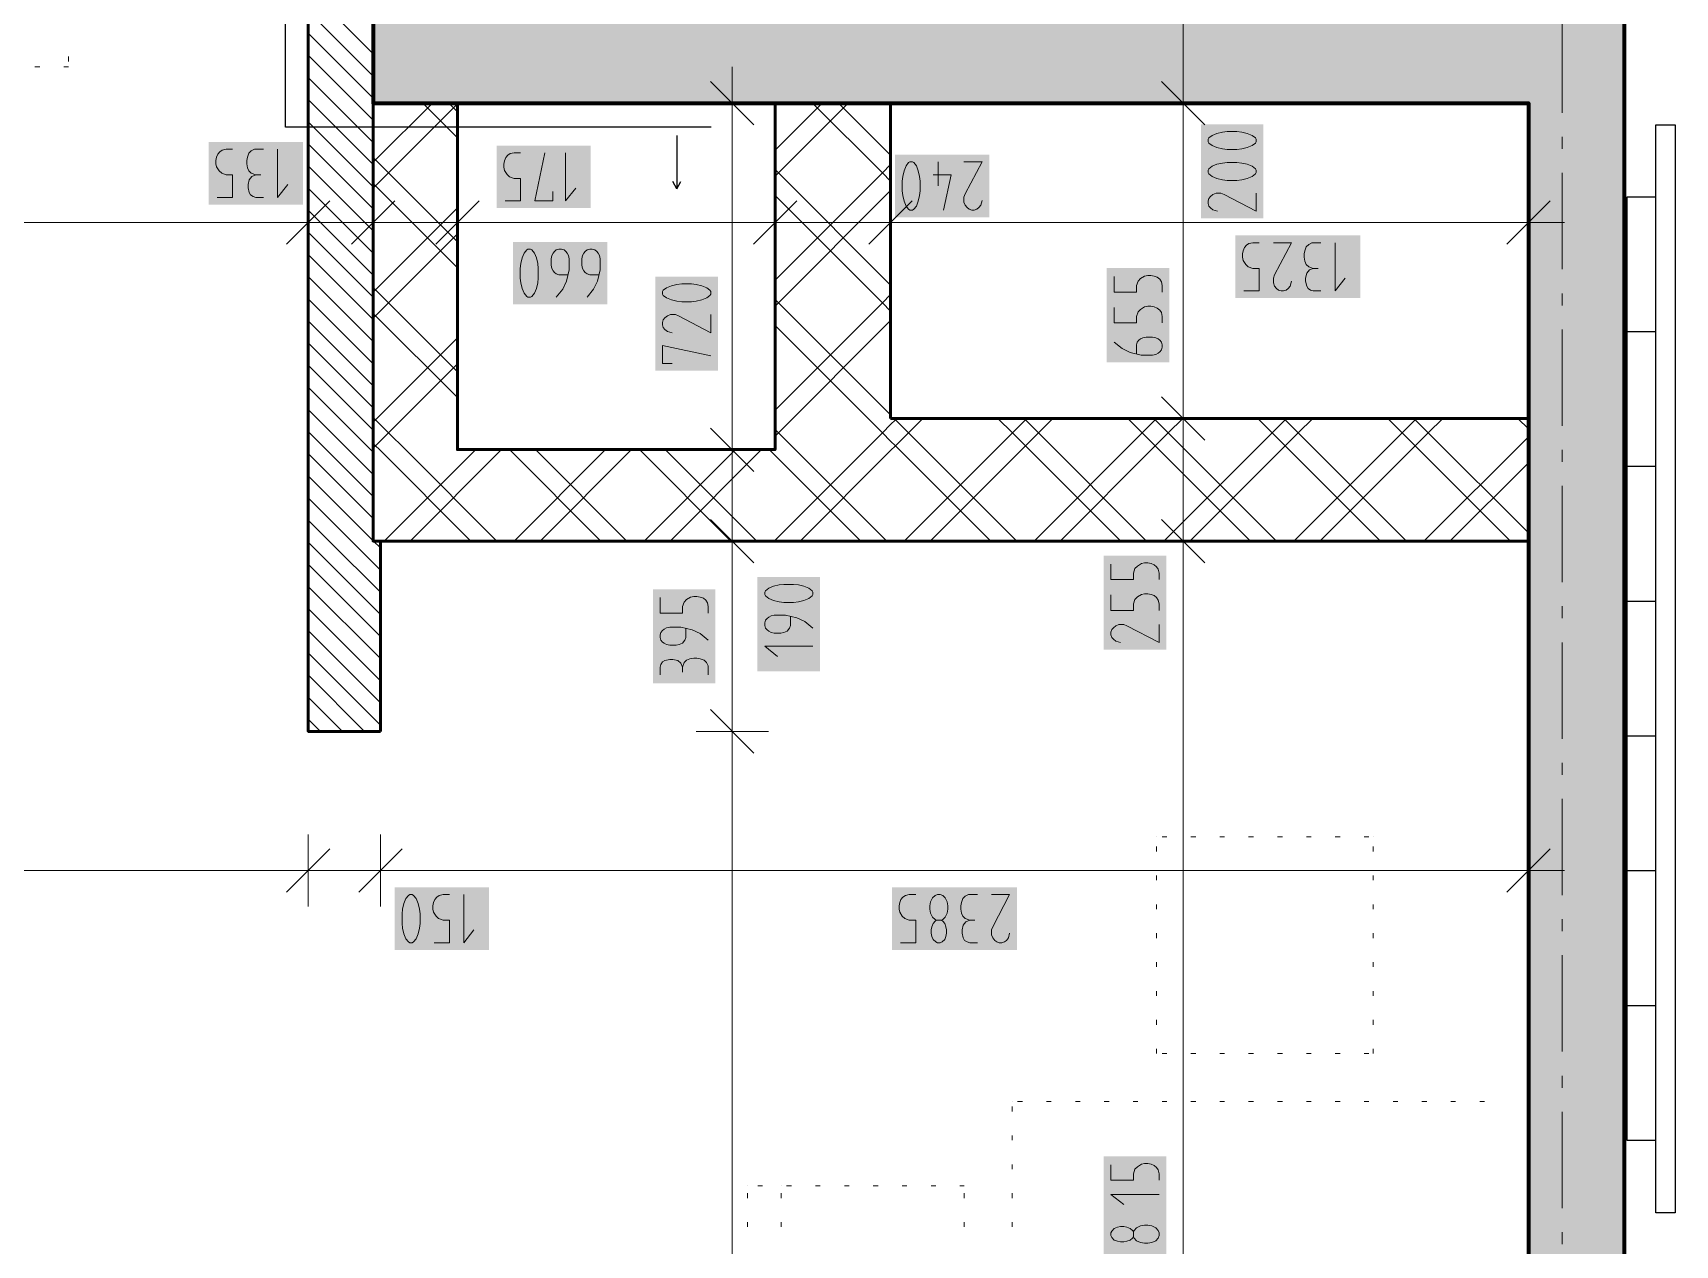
# Model space of a CAD drawing. Header units: millimetres. Extents: x 0 to 594, y 0 to 420.
# Drawn here: x 89.8 to 124.77, y 165.97 to 191.78 of the extents above; entities that cross this region are included whole.
import ezdxf

# ---------------------------------------------------------------- set-up
doc = ezdxf.new("R2010")
doc.units = ezdxf.units.MM
doc.header["$LTSCALE"] = 8
for name, color, linetype in [('PDF_Koty delkove', 7, 'Continuous'), ('PDF_Nabytek', 7, 'Continuous'), ('PDF_Obecne 0.25', 7, 'Continuous'), ('PDF_Osy hlavni', 7, 'Continuous'), ('PDF_Pricky sadrokarton', 7, 'Continuous'), ('PDF_Schody 2D', 7, 'Continuous'), ('PDF_Steny akusticke', 7, 'Continuous'), ('PDF_Steny obvodove nosne', 7, 'Continuous'), ('RED_2.5mm^2', 1, 'Continuous'), ('SYMS', 7, 'Continuous')]:
    doc.layers.add(name, color=color, linetype=linetype)

msp = doc.modelspace()

# ---------------------------------------------------------------- linework, layer by layer
at = {"layer": 'PDF_Koty delkove', "lineweight": 18}
for points in [[(114.291, 152.109), (114.291, 169.892), (114.291, 172.055), (114.291, 174.693), (114.291, 175.945), (114.291, 178.204), (114.291, 179.45), (114.291, 180.962), (114.291, 183.576), (114.291, 190.29), (114.291, 192.34), (114.291, 192.647), (114.291, 194.492), (114.291, 211.404), (114.291, 213.249), (114.291, 213.557), (114.291, 215.607), (114.291, 215.761), (114.291, 230.674)], [(104.69, 190.29), (104.69, 191.058)], [(105.152, 189.828), (104.229, 190.751)], [(114.752, 189.828), (113.83, 190.751)], [(105.459, 190.29), (104.69, 190.29), (103.922, 190.29)], [(104.69, 135.709), (104.69, 156.859), (104.69, 176.913), (104.69, 180.962), (104.69, 182.91), (104.69, 190.29)], [(115.06, 190.29), (114.291, 190.29), (113.522, 190.29)], [(93.721, 188.281), (94.05, 188.281), (94.05, 188.758), (93.913, 188.758), (93.817, 188.793), (93.762, 188.844), (93.708, 188.929), (93.694, 188.997), (93.694, 189.066), (93.708, 189.134), (93.735, 189.202), (93.776, 189.253), (93.83, 189.288), (93.913, 189.306), (94.05, 189.306)], [(94.707, 189.306), (94.515, 189.306), (94.447, 189.271), (94.392, 189.219), (94.365, 189.134), (94.351, 189.066), (94.351, 188.997), (94.365, 188.912), (94.392, 188.844), (94.447, 188.793), (94.543, 188.758)], [(95.008, 189.306), (95.008, 188.281), (95.227, 188.553)], [(99.853, 188.205), (100.181, 188.205), (100.181, 188.683), (100.044, 188.683), (99.949, 188.718), (99.894, 188.769), (99.84, 188.854), (99.826, 188.922), (99.826, 188.99), (99.84, 189.059), (99.867, 189.127), (99.908, 189.178), (99.962, 189.213)], [(99.962, 189.213), (100.044, 189.23), (100.181, 189.23)], [(100.866, 188.409), (100.866, 188.205), (100.483, 188.205), (100.701, 189.23)], [(101.14, 189.23), (101.14, 188.205), (101.358, 188.478)], [(108.611, 188.097), (108.652, 188.2), (108.679, 188.319), (108.693, 188.421), (108.693, 188.626), (108.679, 188.728), (108.652, 188.848), (108.611, 188.951), (108.556, 189.02), (108.528, 189.037), (108.474, 189.037), (108.446, 189.02), (108.392, 188.951), (108.351, 188.848), (108.324, 188.728), (108.31, 188.626)], [(109.076, 189.037), (109.076, 188.524)], [(109.624, 189.037), (110.008, 189.037), (109.651, 188.353), (109.624, 188.285), (109.624, 188.182), (109.651, 188.114), (109.692, 188.063), (109.733, 188.028), (109.788, 188.012), (109.842, 188.012), (109.897, 188.028), (109.939, 188.063), (109.98, 188.114), (110.008, 188.216)], [(115.436, 189.026), (115.231, 189.026), (115.129, 189.012), (115.009, 188.985), (114.907, 188.944), (114.838, 188.89), (114.822, 188.862), (114.822, 188.808)], [(114.822, 188.808), (114.838, 188.78), (114.907, 188.726), (115.009, 188.685), (115.129, 188.657), (115.231, 188.643), (115.436, 188.643), (115.538, 188.657), (115.658, 188.685), (115.761, 188.726), (115.829, 188.78), (115.847, 188.808), (115.847, 188.862), (115.829, 188.89), (115.761, 188.944), (115.658, 188.985), (115.538, 189.012), (115.436, 189.026)], [(94.707, 188.281), (94.543, 188.281), (94.488, 188.297), (94.433, 188.332), (94.405, 188.383), (94.378, 188.485), (94.378, 188.553), (94.405, 188.656), (94.46, 188.724), (94.543, 188.758), (94.652, 188.758)], [(95.659, 188.514), (95.659, 187.746), (95.659, 186.977)], [(97.042, 188.514), (97.042, 187.746), (97.042, 186.977)], [(98.836, 188.514), (98.836, 187.746), (98.836, 186.977)], [(105.601, 188.514), (105.601, 187.746), (105.601, 186.977)], [(108.061, 188.514), (108.061, 187.746), (108.061, 186.977)], [(108.31, 188.626), (108.31, 188.421), (108.324, 188.319), (108.351, 188.2), (108.392, 188.097), (108.446, 188.028), (108.474, 188.012), (108.528, 188.012), (108.556, 188.028), (108.611, 188.097)], [(108.967, 188.763), (109.351, 188.763), (109.185, 188.012)], [(121.642, 188.514), (121.642, 187.746), (121.642, 186.977)], [(96.12, 188.207), (95.197, 187.284)], [(97.504, 188.207), (96.581, 187.284)], [(99.297, 188.207), (98.375, 187.284)], [(106.062, 188.207), (105.14, 187.284)], [(108.522, 188.207), (107.6, 187.284)], [(115.847, 188.369), (115.847, 187.986), (115.163, 188.342), (115.094, 188.369), (114.992, 188.369), (114.924, 188.342), (114.873, 188.301), (114.838, 188.26), (114.822, 188.205), (114.822, 188.151), (114.838, 188.096), (114.873, 188.055), (114.924, 188.014), (115.026, 187.986)], [(122.104, 188.207), (121.181, 187.284)], [(105.601, 187.746), (98.836, 187.746), (97.042, 187.746), (95.659, 187.746), (77.721, 187.746), (65.422, 187.746)], [(121.642, 187.746), (118.204, 187.746), (116.685, 187.746), (115.184, 187.746), (114.14, 187.746), (108.061, 187.746), (105.601, 187.746)], [(121.642, 187.746), (122.411, 187.746)], [(101.189, 186.633), (100.997, 186.633), (100.942, 186.65), (100.901, 186.684), (100.874, 186.719), (100.847, 186.769), (100.833, 186.838), (100.833, 186.974), (100.847, 187.043), (100.874, 187.094), (100.901, 187.128), (100.942, 187.163), (100.997, 187.18), (101.052, 187.18)], [(101.052, 187.18), (101.107, 187.163), (101.148, 187.128), (101.175, 187.094), (101.203, 187.043), (101.217, 186.974), (101.217, 186.735), (101.162, 186.496), (101.079, 186.325), (100.942, 186.155)], [(101.846, 186.633), (101.654, 186.633), (101.599, 186.65), (101.558, 186.684), (101.531, 186.719), (101.504, 186.769), (101.49, 186.838), (101.49, 186.974), (101.504, 187.043), (101.531, 187.094), (101.558, 187.128), (101.599, 187.163), (101.654, 187.18), (101.709, 187.18), (101.764, 187.163), (101.805, 187.128), (101.832, 187.094), (101.86, 187.043), (101.874, 186.974), (101.874, 186.735), (101.819, 186.496), (101.737, 186.325), (101.599, 186.155)], [(115.582, 186.291), (115.911, 186.291), (115.911, 186.769), (115.774, 186.769), (115.678, 186.804), (115.623, 186.855), (115.569, 186.94), (115.555, 187.007), (115.555, 187.076), (115.569, 187.145), (115.596, 187.212), (115.637, 187.264), (115.692, 187.299), (115.774, 187.316), (115.911, 187.316)], [(116.212, 187.316), (116.596, 187.316), (116.239, 186.632), (116.212, 186.564), (116.212, 186.461), (116.239, 186.394), (116.281, 186.342), (116.322, 186.307), (116.377, 186.291), (116.431, 186.291), (116.486, 186.307), (116.527, 186.342), (116.568, 186.394), (116.596, 186.495)], [(117.225, 187.316), (117.034, 187.316), (116.966, 187.281), (116.91, 187.23), (116.883, 187.145), (116.869, 187.076), (116.869, 187.007), (116.883, 186.922), (116.91, 186.855), (116.966, 186.804), (117.061, 186.769)], [(117.526, 187.316), (117.526, 186.291), (117.745, 186.564)], [(117.225, 186.291), (117.061, 186.291), (117.006, 186.307), (116.952, 186.342), (116.924, 186.394), (116.897, 186.495), (116.897, 186.564), (116.924, 186.666), (116.979, 186.735), (117.061, 186.769), (117.17, 186.769)], [(103.615, 186.441), (103.513, 186.427), (103.394, 186.4), (103.291, 186.358), (103.222, 186.304), (103.206, 186.276), (103.206, 186.222), (103.222, 186.194), (103.291, 186.14), (103.394, 186.099), (103.513, 186.071), (103.615, 186.057), (103.82, 186.057), (103.922, 186.071), (104.042, 186.099), (104.145, 186.14), (104.214, 186.194), (104.231, 186.222), (104.231, 186.276), (104.214, 186.304), (104.145, 186.358), (104.042, 186.4), (103.922, 186.427), (103.82, 186.441)], [(103.82, 186.441), (103.615, 186.441)], [(112.82, 186.594), (112.82, 186.266), (113.297, 186.266), (113.297, 186.403), (113.332, 186.498), (113.383, 186.553), (113.468, 186.607), (113.536, 186.621), (113.605, 186.621), (113.674, 186.607), (113.741, 186.58), (113.792, 186.539), (113.827, 186.485), (113.845, 186.403), (113.845, 186.266)], [(104.231, 185.784), (104.231, 185.4), (103.547, 185.756), (103.479, 185.784), (103.376, 185.784), (103.309, 185.756), (103.257, 185.715), (103.222, 185.674), (103.206, 185.619), (103.206, 185.565), (103.222, 185.51), (103.257, 185.469), (103.309, 185.428), (103.41, 185.4)], [(112.82, 185.937), (112.82, 185.608), (113.297, 185.608), (113.297, 185.746), (113.332, 185.841), (113.383, 185.896), (113.468, 185.95), (113.536, 185.964), (113.605, 185.964), (113.674, 185.95), (113.741, 185.923), (113.792, 185.882), (113.827, 185.828), (113.845, 185.746), (113.845, 185.608)], [(103.41, 184.743), (103.206, 184.743), (103.206, 185.126), (104.231, 184.908)], [(113.161, 184.979), (112.99, 185.061), (112.82, 185.198)], [(113.297, 184.951), (113.297, 185.143), (113.315, 185.198), (113.349, 185.239), (113.383, 185.266), (113.434, 185.293), (113.502, 185.307), (113.639, 185.307), (113.707, 185.293), (113.759, 185.266), (113.792, 185.239), (113.827, 185.198), (113.845, 185.143), (113.845, 185.089), (113.827, 185.034), (113.792, 184.993), (113.759, 184.965), (113.707, 184.937), (113.639, 184.924), (113.4, 184.924), (113.161, 184.979)], [(114.752, 183.115), (113.83, 184.037)], [(105.152, 182.448), (104.229, 183.371)], [(115.06, 183.576), (114.291, 183.576), (113.522, 183.576)], [(105.459, 182.91), (104.69, 182.91), (103.922, 182.91)], [(105.152, 180.501), (104.229, 181.423)], [(114.752, 180.501), (113.83, 181.423)], [(105.459, 180.962), (104.69, 180.962), (103.922, 180.962)], [(115.06, 180.962), (114.291, 180.962), (113.522, 180.962)], [(112.753, 180.474), (112.753, 180.146), (113.231, 180.146), (113.231, 180.283), (113.266, 180.378), (113.317, 180.433), (113.402, 180.487), (113.47, 180.501), (113.538, 180.501), (113.607, 180.487), (113.675, 180.46), (113.726, 180.419), (113.761, 180.365), (113.778, 180.283), (113.778, 180.146)], [(103.153, 179.76), (103.153, 179.431), (103.631, 179.431), (103.631, 179.568), (103.665, 179.664), (103.717, 179.719), (103.802, 179.773), (103.869, 179.787), (103.938, 179.787), (104.007, 179.773), (104.074, 179.746), (104.126, 179.705), (104.161, 179.65), (104.178, 179.568), (104.178, 179.431)], [(112.753, 179.817), (112.753, 179.489), (113.231, 179.489), (113.231, 179.626), (113.266, 179.721), (113.317, 179.776), (113.402, 179.83), (113.47, 179.844), (113.538, 179.844), (113.607, 179.83), (113.675, 179.803), (113.726, 179.762), (113.761, 179.708), (113.778, 179.626), (113.778, 179.489)], [(104.178, 178.856), (104.007, 178.993), (103.836, 179.076), (103.597, 179.13), (103.357, 179.13), (103.289, 179.116), (103.238, 179.089), (103.204, 179.062), (103.169, 179.02), (103.153, 178.965), (103.153, 178.911), (103.169, 178.856), (103.204, 178.815), (103.238, 178.788), (103.289, 178.76), (103.357, 178.746), (103.494, 178.746), (103.562, 178.76), (103.631, 178.788), (103.682, 178.856), (103.699, 178.911), (103.699, 179.103)], [(106.406, 179.112), (106.235, 179.25), (106.063, 179.332), (105.825, 179.386), (105.585, 179.386), (105.517, 179.372), (105.466, 179.345), (105.432, 179.318), (105.397, 179.277), (105.381, 179.222), (105.381, 179.167), (105.397, 179.112), (105.432, 179.071)], [(105.432, 179.071), (105.466, 179.044), (105.517, 179.016), (105.585, 179.002), (105.722, 179.002), (105.79, 179.016), (105.858, 179.044), (105.91, 179.112), (105.927, 179.167), (105.927, 179.359)], [(113.778, 179.187), (113.778, 178.804), (113.095, 179.16), (113.026, 179.187), (112.923, 179.187), (112.856, 179.16), (112.805, 179.119), (112.77, 179.078), (112.753, 179.023), (112.753, 178.969), (112.77, 178.914), (112.805, 178.873)], [(106.406, 178.729), (105.381, 178.729), (105.653, 178.51)], [(112.805, 178.873), (112.856, 178.831), (112.957, 178.804)], [(103.153, 178.117), (103.153, 178.281), (103.169, 178.336), (103.204, 178.391), (103.255, 178.418), (103.357, 178.446), (103.426, 178.446), (103.528, 178.418), (103.597, 178.363), (103.631, 178.281), (103.631, 178.172)], [(104.178, 178.117), (104.178, 178.308), (104.143, 178.377), (104.092, 178.432), (104.007, 178.459), (103.938, 178.473), (103.869, 178.473), (103.784, 178.459), (103.717, 178.432), (103.665, 178.377), (103.631, 178.281)], [(105.152, 176.452), (104.229, 177.375)], [(105.459, 176.913), (104.69, 176.913), (103.922, 176.913)], [(95.659, 174.719), (95.659, 173.951), (95.659, 173.182)], [(97.196, 174.719), (97.196, 173.951), (97.196, 173.182)], [(121.642, 174.719), (121.642, 173.951), (121.642, 173.182)], [(96.12, 174.412), (95.197, 173.489)], [(97.657, 174.412), (96.735, 173.489)], [(122.104, 174.412), (121.181, 173.489)], [(64.653, 173.951), (65.422, 173.951), (95.659, 173.951), (97.196, 173.951), (110.877, 173.951), (121.642, 173.951), (122.411, 173.951)], [(98.341, 172.413), (98.67, 172.413), (98.67, 172.891), (98.533, 172.891), (98.437, 172.926), (98.382, 172.977), (98.328, 173.062), (98.314, 173.13), (98.314, 173.198), (98.328, 173.267), (98.355, 173.335), (98.396, 173.386), (98.451, 173.421), (98.533, 173.438), (98.67, 173.438)], [(98.971, 173.438), (98.971, 172.413), (99.19, 172.686)], [(108.269, 172.413), (108.597, 172.413), (108.597, 172.891), (108.46, 172.891), (108.365, 172.926), (108.31, 172.977), (108.256, 173.062), (108.242, 173.13), (108.242, 173.198), (108.256, 173.267), (108.283, 173.335), (108.324, 173.386), (108.378, 173.421), (108.46, 173.438), (108.597, 173.438)], [(108.953, 172.959), (109.008, 172.908), (109.035, 172.891), (109.145, 172.891), (109.172, 172.908), (109.227, 172.959), (109.268, 173.045), (109.282, 173.13), (109.282, 173.198), (109.268, 173.283), (109.227, 173.369), (109.172, 173.421), (109.117, 173.438), (109.063, 173.438), (109.008, 173.421), (108.953, 173.369), (108.913, 173.283), (108.899, 173.198)], [(108.899, 173.198), (108.899, 173.13), (108.913, 173.045), (108.953, 172.959)], [(109.911, 173.438), (109.72, 173.438), (109.652, 173.403), (109.597, 173.352), (109.57, 173.267), (109.556, 173.198), (109.556, 173.13), (109.57, 173.045), (109.597, 172.977), (109.652, 172.926), (109.747, 172.891)], [(110.213, 173.438), (110.596, 173.438), (110.24, 172.754), (110.213, 172.686), (110.213, 172.583), (110.24, 172.516), (110.281, 172.464), (110.322, 172.43), (110.377, 172.413), (110.431, 172.413), (110.486, 172.43), (110.527, 172.464), (110.569, 172.516), (110.596, 172.617)], [(109.145, 172.891), (109.172, 172.873), (109.213, 172.822), (109.241, 172.754), (109.254, 172.686), (109.254, 172.617), (109.241, 172.549), (109.213, 172.481), (109.158, 172.43), (109.117, 172.413), (109.063, 172.413), (109.022, 172.43), (108.967, 172.481), (108.94, 172.549), (108.926, 172.617), (108.926, 172.686), (108.94, 172.754), (108.967, 172.822), (109.008, 172.873), (109.035, 172.891)], [(109.911, 172.413), (109.747, 172.413), (109.692, 172.43), (109.638, 172.464), (109.61, 172.516), (109.583, 172.617), (109.583, 172.686), (109.61, 172.788), (109.665, 172.857), (109.747, 172.891), (109.856, 172.891)], [(112.753, 167.686), (112.753, 167.357), (113.231, 167.357), (113.231, 167.494), (113.266, 167.59), (113.317, 167.645), (113.402, 167.699), (113.47, 167.713), (113.538, 167.713), (113.607, 167.699), (113.675, 167.672), (113.726, 167.631), (113.761, 167.577), (113.778, 167.494), (113.778, 167.357)], [(113.778, 167.056), (112.753, 167.056), (113.026, 166.837)], [(113.231, 166.152), (113.214, 166.125), (113.162, 166.084), (113.095, 166.057), (113.026, 166.043), (112.957, 166.043), (112.89, 166.057), (112.821, 166.084), (112.77, 166.139), (112.753, 166.18), (112.753, 166.235), (112.77, 166.276), (112.821, 166.331), (112.89, 166.358), (112.957, 166.372), (113.026, 166.372), (113.095, 166.358), (113.162, 166.331), (113.214, 166.29), (113.231, 166.262)], [(113.538, 166.399), (113.47, 166.399), (113.385, 166.385), (113.3, 166.345), (113.248, 166.29), (113.231, 166.262), (113.231, 166.152), (113.248, 166.125), (113.3, 166.07), (113.385, 166.029), (113.47, 166.015), (113.538, 166.015), (113.624, 166.029), (113.71, 166.07), (113.761, 166.125), (113.778, 166.18), (113.778, 166.235)], [(113.778, 166.235), (113.761, 166.29), (113.71, 166.345), (113.624, 166.385), (113.538, 166.399)]]:
    msp.add_lwpolyline(points, dxfattribs=at)
for points in [[(115.436, 189.683), (115.231, 189.683), (115.129, 189.67), (115.009, 189.642), (114.907, 189.601), (114.838, 189.547), (114.822, 189.519), (114.822, 189.465), (114.838, 189.437), (114.907, 189.383), (115.009, 189.342), (115.129, 189.314), (115.231, 189.3), (115.436, 189.3), (115.538, 189.314), (115.658, 189.342), (115.761, 189.383), (115.829, 189.437), (115.847, 189.465), (115.847, 189.519), (115.829, 189.547), (115.761, 189.601), (115.658, 189.642), (115.538, 189.67)], [(100.176, 186.769), (100.176, 186.564), (100.19, 186.463), (100.217, 186.343), (100.258, 186.24), (100.312, 186.171), (100.34, 186.155), (100.395, 186.155), (100.422, 186.171), (100.477, 186.24), (100.518, 186.343), (100.546, 186.463), (100.56, 186.564), (100.56, 186.769), (100.546, 186.872), (100.518, 186.991), (100.477, 187.094), (100.422, 187.163), (100.395, 187.18), (100.34, 187.18), (100.312, 187.163), (100.258, 187.094), (100.217, 186.991), (100.19, 186.872)], [(105.995, 180.043), (105.79, 180.043), (105.688, 180.029), (105.568, 180.002), (105.466, 179.961), (105.397, 179.907), (105.381, 179.879), (105.381, 179.824), (105.397, 179.797), (105.466, 179.742), (105.568, 179.701), (105.688, 179.673), (105.79, 179.659), (105.995, 179.659), (106.097, 179.673), (106.217, 179.701), (106.32, 179.742), (106.388, 179.797), (106.406, 179.824), (106.406, 179.879), (106.388, 179.907), (106.32, 179.961), (106.217, 180.002), (106.097, 180.029)], [(97.657, 173.027), (97.657, 172.822), (97.671, 172.721), (97.698, 172.601), (97.739, 172.498), (97.794, 172.43), (97.821, 172.413), (97.876, 172.413), (97.904, 172.43), (97.958, 172.498), (97.999, 172.601), (98.027, 172.721), (98.041, 172.822), (98.041, 173.027), (98.027, 173.13), (97.999, 173.25), (97.958, 173.352), (97.904, 173.421), (97.876, 173.438), (97.821, 173.438), (97.794, 173.421), (97.739, 173.352), (97.698, 173.25), (97.671, 173.13)]]:
    msp.add_lwpolyline(points, close=True, dxfattribs=at)
at = {"layer": 'PDF_Koty delkove', "color": 7, "lineweight": 18, "true_color": 0xffffff, "transparency": 33554559}
for points in [[(116, 187.832), (116, 189.837), (114.668, 187.832), (114.668, 189.837)], [(95.546, 189.459), (93.541, 189.459), (95.546, 188.127), (93.541, 188.127)], [(101.677, 189.384), (99.672, 189.384), (101.677, 188.052), (99.672, 188.052)], [(110.161, 189.191), (108.156, 189.191), (110.161, 187.858), (108.156, 187.858)], [(118.064, 187.47), (115.402, 187.47), (118.064, 186.137), (115.402, 186.137)], [(102.027, 187.334), (100.023, 187.334), (102.027, 186.001), (100.023, 186.001)], [(113.998, 184.77), (113.998, 186.775), (112.666, 184.77), (112.666, 186.775)], [(104.385, 184.589), (104.385, 186.594), (103.052, 184.589), (103.052, 186.594)], [(113.932, 178.65), (113.932, 180.655), (112.6, 178.65), (112.6, 180.655)], [(106.56, 178.192), (106.56, 180.196), (105.227, 178.192), (105.227, 180.196)], [(104.332, 177.935), (104.332, 179.94), (102.999, 177.935), (102.999, 179.94)], [(99.509, 173.592), (97.504, 173.592), (99.509, 172.259), (97.504, 172.259)], [(110.75, 173.592), (108.088, 173.592), (110.75, 172.259), (108.088, 172.259)], [(113.932, 165.204), (113.932, 167.866), (112.6, 165.204), (112.6, 167.866)]]:
    msp.add_solid(points, dxfattribs=at)
at = {"layer": 'PDF_Nabytek', "lineweight": 13}
for points in [[(89.942, 191.062), (89.84, 191.062)], [(90.555, 191.062), (90.455, 191.062)], [(90.555, 191.278), (90.555, 191.175)], [(90.555, 191.062), (90.555, 191.062)], [(113.724, 174.667), (113.724, 174.667)], [(113.724, 174.667), (113.724, 174.667)], [(113.944, 174.667), (113.841, 174.667)], [(114.559, 174.667), (114.456, 174.667)], [(115.174, 174.667), (115.071, 174.667)], [(115.789, 174.667), (115.686, 174.667)], [(116.404, 174.667), (116.301, 174.667)], [(117.019, 174.667), (116.916, 174.667)], [(117.634, 174.667), (117.531, 174.667)], [(118.249, 174.667), (118.146, 174.667)], [(118.336, 174.667), (118.336, 174.667)], [(118.336, 174.667), (118.336, 174.667)], [(113.724, 174.357), (113.724, 174.46)], [(118.336, 174.357), (118.336, 174.46)], [(113.724, 173.95), (113.724, 173.95)], [(113.724, 173.742), (113.724, 173.845)], [(113.944, 173.95), (113.841, 173.95)], [(114.559, 173.95), (114.456, 173.95)], [(115.174, 173.95), (115.071, 173.95)], [(115.789, 173.95), (115.686, 173.95)], [(116.404, 173.95), (116.301, 173.95)], [(117.019, 173.95), (116.916, 173.95)], [(117.634, 173.95), (117.531, 173.95)], [(118.249, 173.95), (118.146, 173.95)], [(118.336, 173.95), (118.336, 173.95)], [(118.336, 173.742), (118.336, 173.845)], [(113.724, 173.127), (113.724, 173.23)], [(118.336, 173.127), (118.336, 173.23)], [(113.724, 172.512), (113.724, 172.615)], [(118.336, 172.512), (118.336, 172.615)], [(113.724, 171.897), (113.724, 172)], [(118.336, 171.897), (118.336, 172)], [(113.724, 171.282), (113.724, 171.385)], [(118.336, 171.282), (118.336, 171.385)], [(113.724, 170.667), (113.724, 170.77)], [(118.336, 170.667), (118.336, 170.77)], [(113.724, 170.055), (113.724, 170.155)], [(113.724, 170.055), (113.724, 170.055)], [(113.724, 170.055), (113.724, 170.055)], [(113.944, 170.055), (113.841, 170.055)], [(114.559, 170.055), (114.456, 170.055)], [(115.174, 170.055), (115.071, 170.055)], [(115.789, 170.055), (115.686, 170.055)], [(116.404, 170.055), (116.301, 170.055)], [(117.019, 170.055), (116.916, 170.055)], [(117.634, 170.055), (117.531, 170.055)], [(118.249, 170.055), (118.146, 170.055)], [(118.336, 170.055), (118.336, 170.155)], [(118.336, 170.055), (118.336, 170.055)], [(118.336, 170.055), (118.336, 170.055)], [(110.653, 169.03), (110.653, 169.03)], [(110.653, 169.03), (110.653, 169.03)], [(110.653, 168.822), (110.653, 168.925)], [(110.869, 169.03), (110.767, 169.03)], [(111.484, 169.03), (111.382, 169.03)], [(112.099, 169.03), (111.996, 169.03)], [(112.714, 169.03), (112.611, 169.03)], [(113.329, 169.03), (113.226, 169.03)], [(113.944, 169.03), (113.841, 169.03)], [(114.559, 169.03), (114.456, 169.03)], [(115.174, 169.03), (115.071, 169.03)], [(115.789, 169.03), (115.686, 169.03)], [(116.404, 169.03), (116.301, 169.03)], [(117.019, 169.03), (116.916, 169.03)], [(117.634, 169.03), (117.531, 169.03)], [(118.249, 169.03), (118.146, 169.03)], [(118.864, 169.03), (118.761, 169.03)], [(119.479, 169.03), (119.376, 169.03)], [(120.094, 169.03), (119.991, 169.03)], [(120.709, 169.03), (120.606, 169.03)], [(110.653, 168.207), (110.653, 168.31)], [(110.653, 167.592), (110.653, 167.695)], [(105.016, 167.236), (105.016, 167.236)], [(105.016, 167.236), (105.016, 167.236)], [(105.334, 167.236), (105.232, 167.236)], [(105.733, 167.236), (105.733, 167.236)], [(105.949, 167.236), (105.847, 167.236)], [(106.564, 167.236), (106.462, 167.236)], [(107.179, 167.236), (107.077, 167.236)], [(107.794, 167.236), (107.692, 167.236)], [(108.409, 167.236), (108.307, 167.236)], [(109.024, 167.236), (108.922, 167.236)], [(109.628, 167.236), (109.537, 167.236)], [(109.628, 167.236), (109.628, 167.236)], [(105.016, 166.977), (105.016, 167.08)], [(105.733, 166.977), (105.733, 167.08)], [(109.628, 166.977), (109.628, 167.08)], [(110.653, 166.977), (110.653, 167.08)], [(105.016, 166.362), (105.016, 166.465)], [(105.733, 166.362), (105.733, 166.465)], [(109.628, 166.362), (109.628, 166.465)], [(110.653, 166.362), (110.653, 166.465)]]:
    msp.add_lwpolyline(points, dxfattribs=at)
at = {"layer": 'PDF_Obecne 0.25', "lineweight": 25}
msp.add_lwpolyline([(97.042, 180.962), (97.042, 180.962)], dxfattribs=at)
at = {"layer": 'PDF_Osy hlavni', "lineweight": 18}
for points in [[(122.36, 190.082), (122.36, 192.132)], [(122.36, 189.313), (122.36, 189.57)], [(122.36, 186.751), (122.36, 188.801)], [(122.36, 185.982), (122.36, 186.238)], [(122.36, 183.42), (122.36, 185.47)], [(122.36, 182.651), (122.36, 182.907)], [(122.36, 180.089), (122.36, 182.139)], [(122.36, 179.32), (122.36, 179.576)], [(122.36, 176.757), (122.36, 178.807)], [(122.36, 175.989), (122.36, 176.245)], [(122.36, 173.426), (122.36, 175.476)], [(122.36, 172.657), (122.36, 172.914)], [(122.36, 170.095), (122.36, 172.145)], [(122.36, 169.326), (122.36, 169.582)], [(122.36, 166.764), (122.36, 168.814)], [(122.36, 165.995), (122.36, 166.251)]]:
    msp.add_lwpolyline(points, dxfattribs=at)
at = {"layer": 'PDF_Pricky sadrokarton', "lineweight": 50}
msp.add_lwpolyline([(97.196, 176.913), (97.196, 180.962), (97.042, 180.962), (97.042, 201.513), (95.659, 201.513), (95.659, 180.962), (95.659, 176.913)], close=True, dxfattribs=at)
at = {"layer": 'PDF_Pricky sadrokarton', "lineweight": 9}
for points in [[(97.042, 191.335), (95.659, 192.719)], [(97.042, 190.864), (95.659, 192.248)], [(97.042, 190.393), (95.659, 191.776)], [(97.042, 189.922), (95.659, 191.305)], [(97.042, 189.451), (95.659, 190.834)], [(97.042, 188.979), (95.659, 190.363)], [(97.042, 188.508), (95.659, 189.892)], [(97.042, 188.037), (95.659, 189.421)], [(97.042, 187.566), (95.659, 188.95)], [(97.042, 187.095), (95.659, 188.479)], [(97.042, 186.624), (95.659, 188.008)], [(97.042, 186.153), (95.659, 187.537)], [(97.042, 185.682), (95.659, 187.065)], [(97.042, 185.211), (95.659, 186.594)], [(97.042, 184.739), (95.659, 186.123)], [(97.042, 184.268), (95.659, 185.652)], [(97.042, 183.797), (95.659, 185.181)], [(97.042, 183.326), (95.659, 184.71)], [(97.042, 182.855), (95.659, 184.239)], [(97.042, 182.384), (95.659, 183.768)], [(97.042, 181.913), (95.659, 183.297)], [(97.042, 181.442), (95.659, 182.825)], [(97.042, 180.971), (95.659, 182.354)], [(97.196, 180.346), (96.58, 180.962), (95.659, 181.883)], [(96.109, 180.962), (95.659, 181.412)], [(97.196, 179.404), (95.659, 180.941)], [(97.196, 179.875), (96.109, 180.962)], [(97.196, 180.817), (97.051, 180.962)], [(97.196, 178.932), (95.659, 180.47)], [(97.196, 178.461), (95.659, 179.999)], [(97.196, 177.99), (95.659, 179.528)], [(97.196, 177.519), (95.659, 179.057)], [(97.196, 177.048), (95.659, 178.586)], [(96.86, 176.913), (95.659, 178.114)], [(96.389, 176.913), (95.659, 177.643)], [(95.918, 176.913), (95.659, 177.172)]]:
    msp.add_lwpolyline(points, dxfattribs=at)
at = {"layer": 'PDF_Schody 2D', "lineweight": 25}
msp.add_lwpolyline([(124.768, 166.664), (124.359, 166.664), (124.359, 189.828), (124.768, 189.828)], close=True, dxfattribs=at)
for points in [[(124.359, 168.201), (123.744, 168.201), (123.744, 188.291), (124.359, 188.291)], [(124.359, 185.421), (123.744, 185.421)], [(124.359, 182.551), (123.744, 182.551)], [(124.359, 179.681), (123.744, 179.681)], [(124.359, 176.811), (123.744, 176.811)], [(124.359, 173.941), (123.744, 173.941)], [(124.359, 171.071), (123.744, 171.071)]]:
    msp.add_lwpolyline(points, dxfattribs=at)
at = {"layer": 'PDF_Steny akusticke', "lineweight": 9}
for points in [[(97.042, 189.029), (97.094, 189.08), (98.303, 190.29)], [(98.836, 190.269), (97.371, 188.803), (97.094, 189.08), (97.042, 189.131)], [(98.836, 189.552), (98.098, 190.29)], [(98.836, 190.105), (98.652, 190.29)], [(105.601, 189.285), (106.606, 190.29)], [(105.601, 188.732), (105.673, 188.803), (107.159, 190.29)], [(108.061, 188.629), (107.887, 188.803), (106.401, 190.29)], [(108.061, 189.183), (106.954, 190.29)], [(105.601, 186.518), (107.887, 188.803), (108.061, 188.978)], [(108.061, 186.415), (105.673, 188.803), (105.601, 188.875)], [(97.042, 188.475), (97.094, 188.527), (97.042, 188.578)], [(97.094, 188.527), (97.371, 188.803)], [(98.836, 186.784), (97.094, 188.527)], [(98.836, 187.338), (97.371, 188.803)], [(105.601, 185.964), (105.673, 186.036), (108.061, 188.424)], [(108.061, 185.862), (107.887, 186.036), (105.601, 188.322)], [(97.042, 186.261), (97.094, 186.313), (98.836, 188.055)], [(98.836, 187.502), (97.371, 186.036), (97.094, 186.313), (97.042, 186.364)], [(105.601, 183.75), (107.887, 186.036), (108.061, 186.21)], [(108.061, 183.648), (105.673, 186.036), (105.601, 186.108)], [(97.042, 185.708), (97.094, 185.759), (97.042, 185.81)], [(97.094, 185.759), (97.371, 186.036)], [(98.836, 184.017), (97.094, 185.759)], [(98.836, 184.57), (97.371, 186.036)], [(105.581, 180.962), (105.601, 180.983), (107.887, 183.268), (105.601, 185.554)], [(105.601, 183.197), (105.673, 183.268), (108.061, 185.657)], [(97.042, 183.494), (97.094, 183.545), (98.836, 185.288)], [(98.836, 184.734), (97.371, 183.268), (97.094, 183.545), (97.042, 183.596)], [(97.094, 182.992), (97.371, 183.268)], [(99.677, 180.962), (97.729, 182.91), (97.371, 183.268)], [(107.979, 180.962), (105.673, 183.268), (105.601, 183.34)], [(108.061, 183.094), (107.887, 183.268), (108.061, 183.443)], [(108.061, 183.443), (108.164, 183.545)], [(108.061, 182.889), (108.164, 182.992), (108.44, 183.268)], [(110.747, 180.962), (108.44, 183.268), (108.164, 183.545), (108.133, 183.576)], [(108.164, 183.545), (108.194, 183.576)], [(108.348, 180.962), (110.654, 183.268)], [(108.44, 183.268), (108.748, 183.576)], [(112.961, 180.962), (110.931, 182.992), (110.654, 183.268), (110.347, 183.576)], [(110.654, 183.268), (110.931, 183.545)], [(113.514, 180.962), (111.208, 183.268), (110.931, 183.545), (110.9, 183.576)], [(110.931, 183.545), (110.962, 183.576)], [(110.931, 182.992), (111.208, 183.268)], [(111.116, 180.962), (113.422, 183.268)], [(111.208, 183.268), (111.515, 183.576)], [(115.728, 180.962), (113.699, 182.992), (113.422, 183.268), (113.114, 183.576)], [(113.422, 183.268), (113.699, 183.545)], [(116.282, 180.962), (113.975, 183.268), (113.699, 183.545), (113.668, 183.576)], [(113.699, 183.545), (113.729, 183.576)], [(113.699, 182.992), (113.975, 183.268)], [(113.883, 180.962), (116.189, 183.268)], [(113.975, 183.268), (114.283, 183.576)], [(118.496, 180.962), (116.466, 182.992), (116.189, 183.268), (115.882, 183.576)], [(116.189, 183.268), (116.466, 183.545)], [(119.049, 180.962), (116.743, 183.268), (116.466, 183.545), (116.435, 183.576)], [(116.466, 183.545), (116.497, 183.576)], [(116.466, 182.992), (116.743, 183.268)], [(116.651, 180.962), (118.957, 183.268)], [(116.743, 183.268), (117.05, 183.576)], [(121.263, 180.962), (119.234, 182.992), (118.957, 183.268), (118.649, 183.576)], [(118.957, 183.268), (119.234, 183.545)], [(121.642, 181.136), (119.51, 183.268), (119.234, 183.545), (119.203, 183.576)], [(119.234, 183.545), (119.264, 183.576)], [(119.234, 182.992), (119.51, 183.268)], [(119.51, 183.268), (119.818, 183.576)], [(121.642, 183.35), (121.417, 183.576)], [(97.042, 182.94), (97.094, 182.992), (97.042, 183.043)], [(99.123, 180.962), (97.176, 182.91), (97.094, 182.992)], [(97.278, 180.962), (99.226, 182.91)], [(97.832, 180.962), (99.779, 182.91)], [(101.891, 180.962), (99.943, 182.91)], [(100.046, 180.962), (101.993, 182.91)], [(102.444, 180.962), (100.497, 182.91)], [(100.599, 180.962), (102.547, 182.91)], [(104.658, 180.962), (102.711, 182.91)], [(102.813, 180.962), (104.761, 182.91)], [(105.212, 180.962), (103.264, 182.91)], [(103.367, 180.962), (105.314, 182.91)], [(107.426, 180.962), (105.601, 182.787), (105.478, 182.91)], [(110.193, 180.962), (108.164, 182.992), (108.061, 183.094)], [(108.902, 180.962), (110.931, 182.992)], [(111.669, 180.962), (113.699, 182.992)], [(114.437, 180.962), (116.466, 182.992)], [(117.204, 180.962), (119.234, 182.992)], [(119.418, 180.962), (121.642, 183.186)], [(106.134, 180.962), (108.061, 182.889)], [(119.972, 180.962), (121.642, 182.633)]]:
    msp.add_lwpolyline(points, dxfattribs=at)
at = {"layer": 'PDF_Steny akusticke', "lineweight": 50}
for points in [[(108.061, 183.576), (108.061, 190.29), (105.601, 190.29), (105.601, 182.91), (98.836, 182.91), (98.836, 190.29), (97.042, 190.29), (97.042, 182.91), (97.042, 180.962), (105.601, 180.962), (108.061, 180.962)], [(108.061, 180.962), (121.591, 180.962), (121.642, 180.962), (121.642, 183.576), (108.061, 183.576)]]:
    msp.add_lwpolyline(points, dxfattribs=at)
at = {"layer": 'PDF_Steny obvodove nosne', "lineweight": 70}
for points in [[(97.042, 192.34), (97.042, 190.29), (98.836, 190.29), (105.601, 190.29), (108.061, 190.29), (121.642, 190.29), (121.642, 183.576), (121.642, 180.962), (121.642, 152.109), (121.642, 149.7), (123.692, 149.7)], [(123.692, 151.955), (123.692, 192.34), (121.642, 192.34), (99.092, 192.34)]]:
    msp.add_lwpolyline(points, dxfattribs=at)
at = {"layer": 'PDF_Steny obvodove nosne', "color": 9, "lineweight": 9, "true_color": 0xc0c0c0, "transparency": 33554559}
for points in [[(97.042, 190.29), (121.642, 190.29), (97.042, 192.34), (121.642, 192.34)], [(121.642, 192.34), (121.642, 149.7), (123.692, 192.34), (123.692, 149.7)]]:
    msp.add_solid(points, dxfattribs=at)
at = {"layer": 'RED_2.5mm^2'}
for p, q in [((95.174, 189.778), (95.174, 192.209)), ((104.238, 189.778), (95.174, 189.778))]:
    msp.add_line(p, q, dxfattribs=at)
at = {"layer": 'SYMS'}
for p, q in [((103.509, 189.6), (103.509, 188.464)), ((103.508, 188.464), (103.421, 188.618)), ((103.509, 188.464), (103.596, 188.618))]:
    msp.add_line(p, q, dxfattribs=at)

doc.saveas('drawing.dxf')
